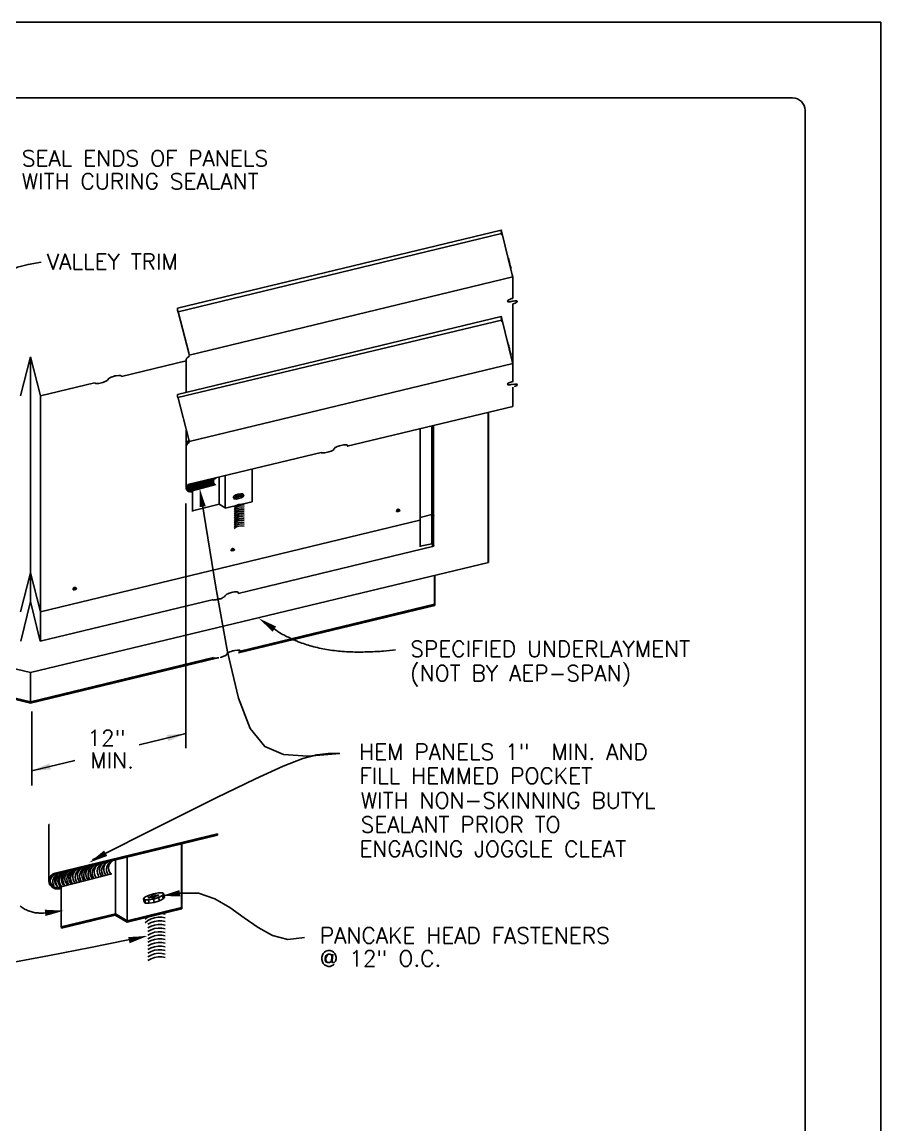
# Model space of a CAD drawing. Extents: x 128.3 to 136.8, y -37.9 to -26.9.
# Drawn here: x 132.55 to 136.8, y -32.31 to -26.85 of the extents above; entities that cross this region are included whole.
import ezdxf
from ezdxf.enums import TextEntityAlignment as Align

# ---------------------------------------------------------------- set-up
doc = ezdxf.new("R2010")
doc.units = 0
doc.header["$LTSCALE"] = 0.5
doc.header["$MEASUREMENT"] = 0
for name, color, linetype in [('BORDER', 9, 'CONTINUOUS'), ('DIM', 4, 'CONTINUOUS'), ('DWG', 2, 'CONTINUOUS')]:
    doc.layers.add(name, color=color, linetype=linetype)
doc.styles.get("Standard").update_dxf_attribs({"font": 'romans.shx'})

msp = doc.modelspace()

# ---------------------------------------------------------------- linework, layer by layer
at = {"layer": 'BORDER'}
for p, q in [((136.8028, -26.8533), (128.3028, -26.8533)), ((136.8028, -26.8533), (136.8028, -37.8533)), ((136.3653, -27.2283), (128.9278, -27.2283)), ((136.4278, -27.2908), (136.4278, -37.4158))]:
    msp.add_line(p, q, dxfattribs=at)
msp.add_arc((136.3653, -27.2908), 0.0625, 0, 90, dxfattribs=at)
at = {"layer": 'DIM', "color": 5}
for p, q in [((133.3647, -29.2352), (133.3647, -30.4457)), ((132.6017, -30.2637), (132.6017, -30.6299)), ((133.1337, -30.4291), (133.3647, -30.3734)), ((132.6017, -30.5576), (132.8153, -30.506))]:
    msp.add_line(p, q, dxfattribs=at)
for points in [[(132.1805, -28.5168), (132.271, -28.3704), (132.3415, -28.2599), (132.3972, -28.1799), (132.4438, -28.1247), (132.4867, -28.0888), (132.5314, -28.0666), (132.5833, -28.0525), (132.6479, -28.041)], [(133.4429, -29.2214), (133.5119, -29.6487), (133.5695, -29.9692), (133.6239, -30.1977), (133.6829, -30.3488), (133.7547, -30.4372), (133.8471, -30.4775), (133.9683, -30.4844), (134.1262, -30.4726)], [(132.903, -30.9982), (133.2509, -30.8234), (133.5145, -30.692), (133.7079, -30.598), (133.8457, -30.5352), (133.9421, -30.4974), (134.0114, -30.4784), (134.068, -30.4722), (134.1262, -30.4726)], [(133.3344, -31.1628), (133.4259, -31.1636), (133.5074, -31.1901), (133.5819, -31.2333), (133.6524, -31.2841), (133.7216, -31.3335), (133.7925, -31.3725), (133.868, -31.392), (133.9509, -31.3829)], [(133.1602, -31.3779), (132.8922, -31.4311), (132.6891, -31.4709), (132.5397, -31.4991), (132.4329, -31.5174), (132.3575, -31.5276), (132.3024, -31.5314), (132.2563, -31.5306), (132.2082, -31.5269)]]:
    msp.add_lwpolyline(points, dxfattribs=at)
for points, format in [([(133.4319, -29.1584, 0, 0.0313, 0), (133.4471, -29.2509, 0.0313, 0.0313, 0)], "xyseb"), ([(133.725, -29.803, 0, 0.0313, 0), (133.802, -29.8565, 0.0313, 0.0313, 0)], "xyseb"), ([(133.802, -29.8565, 0.014574), (133.8379, -29.8798, 0.026536), (133.8586, -29.8909, 0.003004), (133.9098, -29.9146, 0.014617), (133.9205, -29.9191, 0.013063), (133.9544, -29.9312, 0.013586), (133.9876, -29.9411, 0.011804), (134.0244, -29.9501, 0.012379), (134.0599, -29.957, 0.010538), (134.0997, -29.9628, 0.011119), (134.1376, -29.9667, 0.00934), (134.1802, -29.9693, 0.009895), (134.2205, -29.9702, 0.008249), (134.2302, -29.9701, 0.001023), (134.3086, -29.9675, 0.015017), (134.3419, -29.9654, 0.008268), (134.402, -29.9587)], "xyb"), ([(132.8859, -31.0117, 0, 0.0313, 0), (132.9674, -30.9654, 0.0313, 0.0313, 0)], "xyseb"), ([(133.2418, -31.1771, 0, 0.0313, 0), (133.3344, -31.1628, 0.0313, 0.0313, 0)], "xyseb"), ([(132.668, -31.2603, -0.01741), (132.6521, -31.2617, -0.029846), (132.6429, -31.2616, -0.004157), (132.6236, -31.2601, -0.0176), (132.619, -31.2596, -0.019177), (132.6077, -31.2574, -0.018886), (132.5964, -31.2543, -0.0193), (132.5855, -31.2504, -0.019364), (132.575, -31.2456, -0.018512), (132.5646, -31.24, -0.018917), (132.5549, -31.2337, -0.017009), (132.545, -31.2262, -0.017677)], "xyb"), ([(132.7611, -31.2495, 0, 0.0313, 0), (132.668, -31.2603, 0.0313, 0.0313, 0)], "xyseb"), ([(133.1739, -31.3747, 0, 0.0313, 0), (133.0825, -31.3954, 0.0313, 0.0313, 0)], "xyseb")]:
    msp.add_lwpolyline(points, format=format, dxfattribs=at)
for points in [[(133.2699, -30.3802), (133.2772, -30.4106), (133.3647, -30.3734)], [(132.6965, -30.5508), (132.6892, -30.5204), (132.6017, -30.5576)]]:
    msp.add_solid(points, dxfattribs=at)
at = {"layer": 'DWG'}
for p, q in [((133.3235, -28.2689), (134.9233, -27.8827)), ((133.3258, -28.2869), (134.9255, -27.8999)), ((134.9233, -27.8819), (134.924, -27.8827)), ((134.9233, -27.8894), (134.9233, -27.8819)), ((134.9233, -27.8827), (134.924, -27.8827)), ((134.9248, -27.8849), (134.9233, -27.8872)), ((134.9233, -27.8894), (134.9255, -27.8947)), ((134.924, -27.8909), (134.9233, -27.8894)), ((134.924, -27.8827), (134.9248, -27.8924)), ((134.924, -27.8827), (134.924, -27.8909)), ((134.924, -27.8842), (134.924, -27.8849)), ((134.9248, -27.8842), (134.924, -27.8842)), ((134.924, -27.8849), (134.9248, -27.8849)), ((134.9263, -27.8917), (134.924, -27.8917)), ((134.9248, -27.8969), (134.9248, -27.8842)), ((134.9248, -27.8857), (134.9263, -27.9029)), ((134.9248, -27.8864), (134.9248, -27.8857)), ((134.9255, -27.8872), (134.9248, -27.8864)), ((134.9248, -27.8879), (134.9263, -27.8917)), ((134.9255, -27.8879), (134.9248, -27.8879)), ((134.9255, -27.8894), (134.9248, -27.8894)), ((134.9248, -27.8924), (134.9248, -27.8939)), ((134.9255, -27.8999), (134.9255, -27.8872)), ((134.9788, -28.1039), (134.9255, -27.8879)), ((134.9255, -27.8947), (134.927, -27.8939)), ((134.9263, -27.9029), (134.9263, -27.9037)), ((134.9263, -27.9037), (134.927, -27.9052)), ((134.9585, -28.0237), (134.9623, -28.0289)), ((134.9593, -28.0259), (134.9585, -28.0237)), ((134.9608, -28.0252), (134.9593, -28.0259)), ((134.9608, -28.0222), (134.9608, -28.0229)), ((134.9615, -28.0274), (134.9608, -28.0222)), ((134.9608, -28.0229), (134.9608, -28.0252)), ((134.9615, -28.0282), (134.9615, -28.0244)), ((134.9623, -28.0289), (134.9615, -28.0274)), ((134.9623, -28.0289), (134.9623, -28.0297)), ((134.9638, -28.0387), (134.9623, -28.0289)), ((134.9623, -28.0297), (134.9623, -28.0304)), ((134.9623, -28.0304), (134.9623, -28.0312)), ((134.9623, -28.0312), (134.9645, -28.0409)), ((134.9623, -28.0387), (134.9638, -28.0387)), ((134.963, -28.0409), (134.9623, -28.0387)), ((134.9645, -28.0424), (134.963, -28.0409)), ((134.9638, -28.0402), (134.9638, -28.0387)), ((134.966, -28.0499), (134.9638, -28.0402)), ((134.9645, -28.0409), (134.9645, -28.0447)), ((134.9645, -28.0477), (134.9645, -28.0424)), ((134.9645, -28.0447), (134.9653, -28.0462)), ((134.9653, -28.0477), (134.9645, -28.0477)), ((134.9653, -28.0462), (134.9668, -28.0514)), ((134.9653, -28.0499), (134.9653, -28.0477)), ((134.966, -28.0499), (134.9653, -28.0499)), ((134.966, -28.0499), (134.966, -28.0477)), ((134.966, -28.0522), (134.966, -28.0499)), ((134.9728, -28.0717), (134.966, -28.0499)), ((134.9668, -28.0514), (134.966, -28.0522)), ((134.9713, -28.0724), (134.9728, -28.0717)), ((134.972, -28.0702), (134.9728, -28.0717)), ((134.9728, -28.0717), (134.972, -28.0702)), ((134.981, -28.1144), (133.3805, -28.5014)), ((134.9788, -28.1032), (134.9788, -28.1069)), ((134.981, -28.1152), (134.9788, -28.1032)), ((134.9788, -28.1069), (134.9795, -28.1062)), ((134.9795, -28.1062), (134.9803, -28.1092)), ((134.9795, -28.1062), (134.9795, -28.1062)), ((134.9795, -28.1099), (134.9818, -28.1174)), ((134.9803, -28.1092), (134.9803, -28.1122)), ((134.981, -28.1167), (134.981, -28.1144)), ((134.9818, -28.1174), (134.981, -28.1152)), ((134.9825, -28.1212), (134.981, -28.1167)), ((134.9818, -28.2211), (134.9818, -28.1174)), ((134.9818, -28.1197), (134.9825, -28.1212)), ((134.9825, -28.1212), (134.9825, -28.2208)), ((134.9548, -28.2329), (134.954, -28.2344)), ((134.954, -28.2344), (134.9548, -28.2359)), ((134.9585, -28.2292), (134.9548, -28.2329)), ((134.957, -28.2367), (134.9548, -28.2359)), ((134.969, -28.2367), (134.957, -28.2367)), ((134.9623, -28.2269), (134.9585, -28.2292)), ((134.9668, -28.2254), (134.9623, -28.2269)), ((134.972, -28.2232), (134.9668, -28.2254)), ((134.9735, -28.2359), (134.969, -28.2367)), ((134.9773, -28.2217), (134.972, -28.2232)), ((134.9795, -28.2344), (134.9735, -28.2359)), ((134.9825, -28.2209), (134.9773, -28.2217)), ((134.9848, -28.2337), (134.9795, -28.2344)), ((134.9818, -28.6324), (134.9818, -28.2475)), ((134.9825, -28.2472), (134.9885, -28.2457)), ((134.9825, -28.2473), (134.9825, -28.5397)), ((134.9908, -28.2329), (134.9848, -28.2337)), ((134.9908, -28.2329), (134.9848, -28.2337)), ((134.9885, -28.2457), (134.9938, -28.2434)), ((134.9953, -28.2322), (134.9908, -28.2329)), ((134.9938, -28.2434), (134.9975, -28.2412)), ((134.9953, -28.2322), (134.999, -28.2329)), ((135.002, -28.2329), (134.9953, -28.2322)), ((134.9975, -28.2412), (135.0013, -28.2397)), ((134.999, -28.2329), (135.002, -28.2329)), ((135.0013, -28.2397), (135.0035, -28.2374)), ((135.0035, -28.2344), (135.002, -28.2329)), ((135.0043, -28.2359), (135.0035, -28.2344)), ((135.0035, -28.2374), (135.0043, -28.2359)), ((133.3235, -28.2682), (133.3235, -28.2689)), ((133.3235, -28.2779), (133.3235, -28.2682)), ((133.3235, -28.2734), (133.3235, -28.2764)), ((133.3235, -28.2779), (133.3273, -28.2929)), ((133.3243, -28.2809), (133.3235, -28.2779)), ((134.9233, -28.3094), (133.3235, -28.6957)), ((133.3243, -28.2809), (133.3243, -28.2809)), ((133.3265, -28.2899), (133.3258, -28.2869)), ((133.3273, -28.2929), (133.3783, -28.4902)), ((134.9233, -28.3087), (134.924, -28.3094)), ((134.9233, -28.3169), (134.9233, -28.3087)), ((134.9248, -28.3109), (134.9233, -28.3094)), ((134.9233, -28.3147), (134.9233, -28.3169)), ((134.924, -28.3184), (134.924, -28.3094)), ((134.924, -28.3094), (134.924, -28.3177)), ((134.9248, -28.3109), (134.924, -28.3109)), ((134.924, -28.3124), (134.9248, -28.3147)), ((134.9248, -28.3124), (134.924, -28.3124)), ((134.924, -28.3177), (134.9255, -28.3147)), ((134.9255, -28.3162), (134.924, -28.3184)), ((134.9248, -28.3244), (134.9248, -28.3109)), ((134.9248, -28.3199), (134.9248, -28.3124)), ((134.9248, -28.3147), (134.9255, -28.3147)), ((134.9263, -28.3184), (134.9248, -28.3169)), ((134.9255, -28.3147), (134.9255, -28.3162)), ((134.9255, -28.3147), (134.9818, -28.5449)), ((133.325, -28.7107), (134.9255, -28.3274)), ((134.9255, -28.3244), (134.9248, -28.3199)), ((134.9248, -28.3214), (134.9248, -28.3244)), ((134.9255, -28.3222), (134.927, -28.3214)), ((134.9255, -28.3267), (134.9255, -28.3244)), ((134.9255, -28.3274), (134.9278, -28.3304)), ((134.927, -28.3304), (134.9278, -28.3304)), ((134.9278, -28.3304), (134.927, -28.3304)), ((134.9293, -28.3364), (134.927, -28.3334)), ((134.9278, -28.3304), (134.9278, -28.3364)), ((134.9285, -28.3319), (134.9278, -28.3304)), ((134.9278, -28.3304), (134.9293, -28.3364)), ((134.9285, -28.3364), (134.9285, -28.3319)), ((134.9293, -28.3342), (134.9285, -28.3364)), ((134.9285, -28.3364), (134.9293, -28.3387)), ((134.9293, -28.3387), (134.9293, -28.3342)), ((134.9518, -28.4212), (134.9518, -28.4227)), ((134.9608, -28.4534), (134.9518, -28.4212)), ((134.96, -28.4497), (134.9608, -28.4497)), ((134.9608, -28.4534), (134.96, -28.4534)), ((134.96, -28.4549), (134.9615, -28.4542)), ((134.9608, -28.4564), (134.96, -28.4549)), ((134.9608, -28.4489), (134.9608, -28.4534)), ((134.9608, -28.4497), (134.9608, -28.4489)), ((134.9608, -28.4519), (134.9623, -28.4564)), ((134.9615, -28.4519), (134.9608, -28.4519)), ((134.9615, -28.4542), (134.9608, -28.4534)), ((134.9608, -28.4534), (134.9615, -28.4542)), ((134.9623, -28.4564), (134.9608, -28.4564)), ((134.9615, -28.4542), (134.9615, -28.4519)), ((134.9623, -28.4587), (134.9623, -28.4557)), ((134.9623, -28.4564), (134.9638, -28.4654)), ((134.9623, -28.4594), (134.9623, -28.4587)), ((134.9645, -28.4677), (134.9623, -28.4594)), ((134.9623, -28.4654), (134.9638, -28.4654)), ((134.9638, -28.4654), (134.963, -28.4662)), ((134.963, -28.4662), (134.9638, -28.4699)), ((134.9638, -28.4654), (134.9638, -28.4677)), ((134.9638, -28.4677), (134.9668, -28.4789)), ((134.9638, -28.4699), (134.9645, -28.4699)), ((134.9645, -28.4722), (134.9645, -28.4677)), ((134.9645, -28.4714), (134.9653, -28.4729)), ((134.9653, -28.4744), (134.9645, -28.4722)), ((134.9653, -28.4744), (134.9653, -28.4744)), ((134.966, -28.4752), (134.9653, -28.4744)), ((134.966, -28.4767), (134.966, -28.4752)), ((134.966, -28.4767), (134.9728, -28.4992)), ((134.9668, -28.4789), (134.966, -28.4767)), ((134.9668, -28.4789), (134.9668, -28.4789)), ((132.5458, -28.7032), (132.5953, -28.5097)), ((132.5953, -28.5097), (132.6455, -28.7032)), ((132.5953, -29.7329), (132.5953, -28.5097)), ((133.0463, -28.6063), (133.3655, -28.5292)), ((133.3663, -28.5232), (133.3685, -28.5164)), ((133.3663, -28.6844), (133.3663, -28.5232)), ((133.3685, -28.5164), (133.3745, -28.5104)), ((133.3745, -28.5104), (133.3813, -28.5074)), ((133.3783, -28.4902), (133.379, -28.4932)), ((133.3805, -28.4992), (133.3783, -28.4902)), ((133.3805, -28.5014), (133.3805, -28.4992)), ((133.3813, -28.5037), (133.3805, -28.5014)), ((133.3813, -28.5074), (133.3813, -28.5059)), ((134.9728, -28.4992), (134.972, -28.4969)), ((134.9728, -28.4992), (134.972, -28.4992)), ((134.9788, -28.5277), (134.9788, -28.5307)), ((134.9788, -28.5337), (134.9788, -28.5277)), ((134.9795, -28.5329), (134.9788, -28.5337)), ((134.9795, -28.5314), (134.9803, -28.5337)), ((134.981, -28.5419), (134.9795, -28.5314)), ((134.9795, -28.5314), (134.9795, -28.5329)), ((134.9795, -28.5329), (134.9803, -28.5367)), ((134.981, -28.5359), (134.9795, -28.5329)), ((134.9803, -28.5337), (134.9803, -28.5397)), ((134.981, -28.5419), (133.3805, -28.9282)), ((134.9803, -28.5367), (134.9795, -28.5367)), ((134.9803, -28.5397), (134.981, -28.5419)), ((134.981, -28.5442), (134.981, -28.5359)), ((134.981, -28.5367), (134.9818, -28.5367)), ((134.9818, -28.5389), (134.981, -28.5382)), ((134.981, -28.5397), (134.9818, -28.5389)), ((134.9825, -28.5397), (134.981, -28.5397)), ((134.981, -28.5404), (134.9825, -28.5397)), ((134.981, -28.5442), (134.981, -28.5419)), ((134.9825, -28.5487), (134.981, -28.5442)), ((134.9818, -28.5449), (134.981, -28.5442)), ((134.9818, -28.5397), (134.9818, -28.5389)), ((134.9825, -28.5397), (134.9818, -28.5397)), ((134.9818, -28.5464), (134.9825, -28.5487)), ((134.9825, -28.5487), (134.9825, -28.6322)), ((132.6455, -28.7032), (132.9127, -28.6386)), ((132.9133, -28.6387), (132.9155, -28.6402)), ((132.9155, -28.6402), (132.9185, -28.6409)), ((132.9185, -28.6409), (132.923, -28.6417)), ((132.923, -28.6417), (132.9275, -28.6409)), ((132.923, -28.6417), (132.9275, -28.6409)), ((132.9275, -28.6409), (132.9335, -28.6409)), ((132.9395, -28.6394), (132.9335, -28.6409)), ((132.953, -28.6364), (132.9395, -28.6394)), ((132.965, -28.6319), (132.953, -28.6364)), ((132.974, -28.6274), (132.965, -28.6319)), ((132.977, -28.6252), (132.974, -28.6274)), ((132.9823, -28.6169), (132.977, -28.6252)), ((132.9793, -28.6214), (132.98, -28.6192)), ((132.9793, -28.6222), (132.9793, -28.6214)), ((132.9853, -28.6147), (132.9823, -28.6169)), ((132.9943, -28.6102), (132.9853, -28.6147)), ((133.0003, -28.6079), (132.9943, -28.6102)), ((133.0003, -28.6079), (133.0063, -28.6064)), ((133.0063, -28.6064), (133.013, -28.6042)), ((133.0198, -28.6027), (133.013, -28.6042)), ((133.0198, -28.6027), (133.0318, -28.6012)), ((133.0318, -28.6012), (133.0363, -28.6012)), ((133.0408, -28.6019), (133.0363, -28.6012)), ((133.0438, -28.6027), (133.0408, -28.6019)), ((133.046, -28.6034), (133.0438, -28.6027)), ((133.046, -28.6072), (133.046, -28.6034)), ((134.954, -28.6454), (134.9548, -28.6439)), ((134.9548, -28.6439), (134.9585, -28.6402)), ((134.9585, -28.6402), (134.9623, -28.6387)), ((134.9623, -28.6387), (134.9668, -28.6364)), ((134.9668, -28.6364), (134.9825, -28.6319)), ((134.9908, -28.6439), (134.9735, -28.6469)), ((134.9848, -28.6447), (134.9795, -28.6462)), ((134.9908, -28.6439), (134.999, -28.6439)), ((135.002, -28.6447), (134.999, -28.6439)), ((135.0035, -28.6454), (135.002, -28.6447)), ((133.3235, -28.6957), (133.3235, -28.7017)), ((133.3235, -28.6957), (133.3235, -28.7054)), ((134.9548, -28.6469), (134.954, -28.6454)), ((134.957, -28.6477), (134.9548, -28.6469)), ((134.96, -28.6484), (134.957, -28.6477)), ((134.9638, -28.6484), (134.96, -28.6484)), ((134.9638, -28.6484), (134.96, -28.6484)), ((134.969, -28.6477), (134.9638, -28.6484)), ((134.9735, -28.6469), (134.969, -28.6477)), ((134.9818, -28.7527), (134.9818, -28.6589)), ((134.9825, -28.6589), (134.9825, -28.7557)), ((134.9885, -28.6567), (134.9938, -28.6544)), ((134.9938, -28.6544), (134.9975, -28.6529)), ((134.9938, -28.6544), (134.9975, -28.6529)), ((134.9975, -28.6529), (135.0013, -28.6507)), ((135.0013, -28.6507), (135.0035, -28.6484)), ((135.0043, -28.6469), (135.0035, -28.6454)), ((135.0035, -28.6484), (135.0043, -28.6469)), ((132.6455, -29.9129), (132.6455, -28.7032)), ((133.3235, -28.7054), (133.325, -28.7107)), ((133.3243, -28.7077), (133.3235, -28.7054)), ((133.3783, -28.9177), (133.3243, -28.7077)), ((133.3243, -28.7084), (133.3243, -28.7084)), ((134.9825, -28.7557), (134.9818, -28.7527)), ((134.9825, -28.7557), (134.9818, -28.7527)), ((134.1627, -28.9519), (134.9825, -28.7557)), ((134.5805, -29.4322), (134.5805, -28.8519)), ((134.585, -28.8508), (134.585, -29.4322)), ((134.5888, -29.4457), (134.5888, -28.8499)), ((133.3663, -28.8719), (133.3663, -29.1629)), ((133.3783, -28.9177), (133.379, -28.9237)), ((133.3805, -28.9259), (133.3783, -28.9177)), ((134.5228, -28.8657), (134.5228, -29.4457)), ((133.3685, -28.9319), (133.3663, -28.9387)), ((133.3663, -28.9387), (133.37, -28.9394)), ((133.3663, -28.9507), (133.3685, -28.9432)), ((133.3745, -28.9259), (133.3685, -28.9319)), ((133.3745, -28.9372), (133.3685, -28.9432)), ((133.3693, -28.9319), (133.3715, -28.9334)), ((133.3693, -28.9417), (133.3693, -28.9319)), ((133.3715, -28.9334), (133.3693, -28.9394)), ((133.37, -28.9409), (133.3693, -28.9417)), ((133.37, -28.9394), (133.37, -28.9409)), ((133.3715, -28.9334), (133.376, -28.9282)), ((133.3715, -28.9297), (133.3715, -28.9334)), ((133.3715, -28.9334), (133.3715, -28.9297)), ((133.379, -28.9237), (133.3745, -28.9259)), ((133.3745, -28.9372), (133.3813, -28.9342)), ((133.3775, -28.9349), (133.3745, -28.9372)), ((133.376, -28.9282), (133.376, -28.9259)), ((133.376, -28.9282), (133.3798, -28.9267)), ((133.3798, -28.9267), (133.3775, -28.9289)), ((133.379, -28.9207), (133.3813, -28.9304)), ((133.3805, -28.9282), (133.3805, -28.9259)), ((133.3813, -28.9342), (133.3813, -28.9327)), ((134.0923, -28.9709), (134.0833, -28.9754)), ((134.0923, -28.9709), (134.1035, -28.9582)), ((134.0947, -28.9681), (134.0958, -28.9679)), ((134.0968, -28.9664), (134.0953, -28.9687)), ((134.0975, -28.9649), (134.0968, -28.9664)), ((134.0983, -28.9627), (134.0975, -28.9649)), ((134.0983, -28.9627), (134.1005, -28.9604)), ((134.1035, -28.9582), (134.1073, -28.9559)), ((134.1073, -28.9559), (134.1125, -28.9537)), ((134.1125, -28.9537), (134.1245, -28.9492)), ((134.1245, -28.9492), (134.1313, -28.9477)), ((134.1313, -28.9477), (134.1373, -28.9462)), ((134.1373, -28.9462), (134.144, -28.9454)), ((134.144, -28.9454), (134.1493, -28.9447)), ((134.1493, -28.9447), (134.159, -28.9447)), ((134.159, -28.9447), (134.1635, -28.9469)), ((134.1635, -28.9507), (134.162, -28.9529)), ((134.1635, -28.9469), (134.1643, -28.9484)), ((134.1643, -28.9484), (134.1635, -28.9507)), ((133.3813, -29.1389), (134.0328, -28.983)), ((134.0315, -28.9822), (134.0338, -28.9837)), ((134.0338, -28.9837), (134.0368, -28.9844)), ((134.0368, -28.9844), (134.0518, -28.9844)), ((134.0518, -28.9844), (134.0578, -28.9829)), ((134.0578, -28.9829), (134.0713, -28.9799)), ((134.0713, -28.9799), (134.0833, -28.9754)), ((133.6918, -29.0677), (133.6925, -29.0677)), ((133.6918, -29.2237), (133.6918, -29.0677)), ((133.6925, -29.0677), (133.6925, -29.2267)), ((133.529, -29.1074), (133.529, -29.2417)), ((133.559, -29.2559), (133.559, -29.0999)), ((133.3685, -29.1479), (133.3663, -29.1554)), ((133.3663, -29.1554), (133.3693, -29.1554)), ((133.3663, -29.1629), (133.37, -29.1697)), ((133.3685, -29.1479), (133.376, -29.1449)), ((133.3693, -29.1479), (133.3685, -29.1479)), ((133.3693, -29.1554), (133.3693, -29.1479)), ((133.3693, -29.1554), (133.3715, -29.1494)), ((133.37, -29.1622), (133.3693, -29.1554)), ((133.37, -29.1554), (133.3693, -29.1554)), ((133.37, -29.1697), (133.37, -29.1554)), ((133.3723, -29.1682), (133.37, -29.1622)), ((133.376, -29.1749), (133.37, -29.1697)), ((133.3715, -29.1457), (133.3723, -29.1494)), ((133.3715, -29.1494), (133.3715, -29.1457)), ((133.3723, -29.1682), (133.3775, -29.1727)), ((133.3813, -29.1389), (133.3745, -29.1419)), ((133.376, -29.1419), (133.3775, -29.1449)), ((133.376, -29.1449), (133.376, -29.1419)), ((133.376, -29.1449), (133.382, -29.1419)), ((133.376, -29.1719), (133.376, -29.1749)), ((133.3775, -29.1727), (133.376, -29.1719)), ((133.3835, -29.1779), (133.376, -29.1749)), ((133.3835, -29.1742), (133.3775, -29.1727)), ((133.382, -29.1419), (133.3813, -29.1389)), ((133.3835, -29.1742), (133.3903, -29.1742)), ((133.3835, -29.1779), (133.391, -29.1772)), ((133.3903, -29.1404), (133.3963, -29.1397)), ((133.3955, -29.1727), (133.3903, -29.1742)), ((133.3903, -29.1742), (133.3955, -29.1727)), ((133.3903, -29.1742), (133.391, -29.1772)), ((133.391, -29.1749), (133.3903, -29.1742)), ((133.391, -29.1772), (133.391, -29.1749)), ((133.391, -29.1772), (133.3955, -29.1764)), ((133.397, -29.2717), (133.397, -29.1368)), ((133.529, -29.2387), (133.3963, -29.2709)), ((133.529, -29.2387), (133.559, -29.2559)), ((133.529, -29.2417), (133.529, -29.2387)), ((133.5583, -29.2589), (133.6925, -29.2267)), ((133.6925, -29.2267), (133.6918, -29.2237)), ((133.3963, -29.2709), (133.397, -29.2739)), ((133.397, -29.2739), (133.397, -29.2717)), ((133.5583, -29.2559), (133.5583, -29.2589)), ((134.5228, -29.3039), (134.5805, -29.2897)), ((134.5805, -29.2897), (134.585, -29.2897)), ((134.5805, -29.2897), (134.585, -29.2897)), ((134.585, -29.2897), (134.5888, -29.2919)), ((134.5888, -29.2919), (134.591, -29.2957)), ((132.6455, -29.7712), (134.522, -29.3174)), ((134.585, -29.4479), (133.6221, -29.6804)), ((134.5813, -29.4352), (134.5228, -29.4457)), ((134.5228, -29.4457), (134.5235, -29.4487)), ((134.5235, -29.4487), (134.5235, -29.4464)), ((134.5805, -29.4322), (134.585, -29.4322)), ((134.5813, -29.4352), (134.5805, -29.4322)), ((134.5813, -29.4352), (134.5813, -29.4329)), ((134.5858, -29.4352), (134.5813, -29.4352)), ((134.5858, -29.4352), (134.5843, -29.4359)), ((134.5843, -29.4359), (134.5843, -29.4449)), ((134.5843, -29.4449), (134.5873, -29.4427)), ((134.585, -29.4322), (134.5888, -29.4344)), ((134.585, -29.4322), (134.5858, -29.4329)), ((134.5873, -29.4427), (134.585, -29.4449)), ((134.585, -29.4449), (134.585, -29.4479)), ((134.5888, -29.4457), (134.585, -29.4479)), ((134.585, -29.4479), (134.5888, -29.4457)), ((134.5858, -29.4329), (134.5858, -29.4352)), ((134.5888, -29.4344), (134.5858, -29.4352)), ((134.588, -29.4389), (134.5873, -29.4427)), ((134.5873, -29.4389), (134.588, -29.4389)), ((134.5873, -29.4427), (134.5873, -29.4389)), ((134.5888, -29.4344), (134.588, -29.4389)), ((134.588, -29.4344), (134.5888, -29.4344)), ((134.588, -29.4389), (134.588, -29.4344)), ((134.591, -29.4419), (134.5888, -29.4457)), ((132.5458, -29.7712), (132.5953, -29.5777)), ((132.6455, -29.7712), (132.5953, -29.5777)), ((134.594, -29.5889), (134.5955, -29.5919)), ((134.594, -29.7337), (134.594, -29.5889)), ((134.5955, -29.5919), (134.5955, -29.7397)), ((133.5673, -29.6834), (133.5725, -29.6812)), ((133.5725, -29.6812), (133.5785, -29.6789)), ((133.5785, -29.6789), (133.5973, -29.6737)), ((133.5845, -29.6774), (133.5913, -29.6752)), ((133.5973, -29.6737), (133.604, -29.6729)), ((133.6093, -29.6722), (133.604, -29.6729)), ((133.6145, -29.6722), (133.6093, -29.6722)), ((133.619, -29.6729), (133.6145, -29.6722)), ((133.619, -29.6729), (133.622, -29.6737)), ((133.622, -29.6737), (133.6235, -29.6744)), ((133.6235, -29.6782), (133.622, -29.6804)), ((133.6235, -29.6782), (133.622, -29.6804)), ((133.6235, -29.6744), (133.6243, -29.6759)), ((133.6243, -29.6759), (133.6235, -29.6782)), ((132.548, -29.9167), (132.5953, -29.7202)), ((132.6433, -29.9167), (132.5953, -29.7202)), ((133.4942, -29.7112), (132.6433, -29.9167)), ((133.4968, -29.7119), (133.4938, -29.7112)), ((133.5005, -29.7127), (133.4968, -29.7119)), ((133.5058, -29.7119), (133.5005, -29.7127)), ((133.5118, -29.7119), (133.5058, -29.7119)), ((133.5118, -29.7119), (133.5058, -29.7119)), ((133.5178, -29.7104), (133.5118, -29.7119)), ((133.5245, -29.7097), (133.5178, -29.7104)), ((133.5313, -29.7074), (133.5245, -29.7097)), ((133.5373, -29.7059), (133.5313, -29.7074)), ((133.5373, -29.7059), (133.5433, -29.7037)), ((133.5433, -29.7037), (133.5478, -29.7007)), ((133.5523, -29.6984), (133.5478, -29.7007)), ((133.5635, -29.6864), (133.5523, -29.6984)), ((133.5553, -29.6962), (133.5575, -29.6939)), ((133.5575, -29.6924), (133.5583, -29.6902)), ((133.5575, -29.6939), (133.5575, -29.6924)), ((133.5583, -29.6902), (133.5605, -29.6887)), ((133.5635, -29.6864), (133.5673, -29.6834)), ((133.6333, -29.9658), (134.594, -29.7337)), ((134.594, -29.7337), (134.5955, -29.7397)), ((134.5955, -29.7397), (134.594, -29.7337)), ((134.5955, -29.7397), (133.625, -29.974)), ((132.6433, -29.9167), (132.6433, -29.9054)), ((131.6746, -30.0003), (132.5953, -30.2227)), ((132.5953, -30.2167), (131.691, -29.9981)), ((132.5953, -30.2167), (133.5014, -29.9977)), ((133.5156, -30.0004), (132.5953, -30.2227)), ((133.5058, -29.9999), (133.5028, -29.9992)), ((133.5058, -29.9999), (133.5155, -29.9999)), ((133.5155, -29.9999), (133.5208, -29.9992)), ((133.5208, -29.9992), (133.5155, -29.9999)), ((133.5208, -29.9992), (133.5275, -29.9984)), ((133.5403, -29.9954), (133.5335, -29.9969)), ((133.5523, -29.9909), (133.5403, -29.9954)), ((133.5575, -29.9887), (133.5523, -29.9909)), ((133.5613, -29.9864), (133.5575, -29.9887)), ((133.5725, -29.9737), (133.5613, -29.9864)), ((133.5815, -29.9692), (133.5725, -29.9737)), ((133.5875, -29.9669), (133.5815, -29.9692)), ((133.5943, -29.9647), (133.5875, -29.9669)), ((133.6003, -29.9632), (133.5943, -29.9647)), ((133.607, -29.9617), (133.6003, -29.9632)), ((133.607, -29.9617), (133.619, -29.9602)), ((133.619, -29.9602), (133.628, -29.9602)), ((133.628, -29.9707), (133.6243, -29.9729)), ((133.628, -29.9602), (133.631, -29.9609)), ((133.631, -29.9684), (133.628, -29.9707)), ((133.631, -29.9609), (133.6333, -29.9624)), ((133.6333, -29.9662), (133.631, -29.9684)), ((133.6333, -29.9624), (133.634, -29.9639)), ((133.634, -29.9639), (133.6333, -29.9662)), ((132.5953, -30.2227), (132.5953, -30.0719)), ((132.6868, -30.8227), (132.6868, -31.1024)), ((132.689, -30.8227), (132.6868, -30.8227)), ((132.7183, -31.0642), (133.5208, -30.8699)), ((133.5208, -30.8767), (132.7198, -31.0702)), ((133.5208, -30.8699), (133.5208, -30.8767)), ((133.3423, -30.9209), (133.3438, -30.9202)), ((133.3423, -31.2344), (133.3423, -30.9209)), ((133.3438, -30.9202), (133.3438, -31.2404)), ((133.0745, -31.2989), (133.0745, -30.9854)), ((133.0153, -30.9997), (133.0153, -31.2644)), ((132.6868, -31.1024), (132.689, -31.0919)), ((132.689, -31.0919), (132.6883, -31.0949)), ((132.6928, -31.0822), (132.689, -31.0919)), ((132.695, -31.0807), (132.692, -31.0844)), ((132.6928, -31.0822), (132.6995, -31.0739)), ((132.6935, -31.0822), (132.6928, -31.0822)), ((132.695, -31.0934), (132.6935, -31.1024)), ((132.6988, -31.0859), (132.695, -31.0934)), ((132.698, -31.0874), (132.6988, -31.0859)), ((132.6995, -31.0739), (132.6988, -31.0762)), ((132.6988, -31.0859), (132.704, -31.0784)), ((132.6995, -31.0739), (132.7085, -31.0679)), ((132.704, -31.0784), (132.7115, -31.0739)), ((132.7085, -31.0679), (132.7183, -31.0642)), ((132.7115, -31.0672), (132.7085, -31.0679)), ((132.7115, -31.0739), (132.7108, -31.0754)), ((132.7198, -31.0702), (132.7115, -31.0739)), ((132.719, -31.0717), (132.7198, -31.0702)), ((132.6883, -31.1122), (132.6868, -31.1024)), ((132.6883, -31.1122), (132.692, -31.1219)), ((132.692, -31.1219), (132.6988, -31.1302)), ((132.6935, -31.1024), (132.695, -31.1107)), ((132.698, -31.1189), (132.695, -31.1107)), ((132.7033, -31.1257), (132.698, -31.1189)), ((132.6988, -31.1204), (132.698, -31.1189)), ((132.707, -31.1369), (132.6988, -31.1302)), ((132.7033, -31.1257), (132.7108, -31.1317)), ((132.7108, -31.1317), (132.707, -31.1294)), ((132.707, -31.1369), (132.7168, -31.1407)), ((132.7108, -31.1317), (132.719, -31.1347)), ((132.719, -31.1347), (132.7168, -31.1347)), ((132.7168, -31.1407), (132.7273, -31.1422)), ((132.7273, -31.1362), (132.719, -31.1347)), ((132.7363, -31.1354), (132.7273, -31.1362)), ((132.7273, -31.1422), (132.7385, -31.1414)), ((132.7363, -31.1354), (132.7475, -31.1321)), ((132.7385, -31.1354), (132.7363, -31.1354)), ((132.7475, -31.1388), (132.7385, -31.1414)), ((132.7475, -31.3289), (132.7475, -31.1321)), ((133.3438, -31.2404), (133.073, -31.3057)), ((133.0745, -31.2989), (133.3423, -31.2344)), ((133.3423, -31.2344), (133.3438, -31.2404)), ((133.3438, -31.2404), (133.3423, -31.2344)), ((133.0153, -31.2644), (132.7475, -31.3289)), ((132.749, -31.3357), (133.0138, -31.2712)), ((133.0138, -31.2659), (133.0153, -31.2644)), ((133.0138, -31.2712), (133.0138, -31.2659)), ((133.073, -31.3057), (133.0138, -31.2712)), ((133.0153, -31.2644), (133.0745, -31.2989)), ((133.073, -31.2989), (133.0745, -31.2989)), ((133.073, -31.3057), (133.073, -31.2989)), ((132.7475, -31.3289), (132.749, -31.3357)), ((132.749, -31.3297), (132.749, -31.3357))]:
    msp.add_line(p, q, dxfattribs=at)
at = {"layer": 'DWG', "color": 46}
for p, q in [((134.8603, -28.7849), (134.8603, -29.5237)), ((134.861, -29.5267), (134.861, -28.7857)), ((133.3955, -29.1727), (133.5123, -29.1417)), ((133.6108, -29.1929), (133.6235, -29.1892)), ((133.6235, -29.1892), (133.6355, -29.1869)), ((133.6453, -29.1877), (133.6355, -29.1869)), ((133.6355, -29.1869), (133.6355, -29.1922)), ((133.6483, -29.1899), (133.6453, -29.1877)), ((133.6453, -29.1944), (133.6483, -29.1899)), ((133.6483, -29.1899), (133.6505, -29.1982)), ((133.598, -29.2019), (133.6018, -29.1982)), ((133.6018, -29.2042), (133.598, -29.2019)), ((133.598, -29.2019), (133.6018, -29.2042)), ((133.604, -29.2124), (133.598, -29.2019)), ((133.6003, -29.2102), (133.604, -29.2124)), ((133.6018, -29.1982), (133.6108, -29.1929)), ((133.6018, -29.2042), (133.6018, -29.1982)), ((133.6108, -29.2049), (133.6018, -29.2042)), ((133.6025, -29.2522), (133.613, -29.2447)), ((133.613, -29.2132), (133.604, -29.2124)), ((133.6108, -29.1982), (133.6108, -29.1929)), ((133.6265, -29.1974), (133.6108, -29.2004)), ((133.6108, -29.2004), (133.6108, -29.1982)), ((133.6108, -29.1982), (133.6115, -29.1997)), ((133.6115, -29.1997), (133.6108, -29.2004)), ((133.6108, -29.2049), (133.6235, -29.2027)), ((133.613, -29.2132), (133.6108, -29.2049)), ((133.625, -29.2109), (133.613, -29.2132)), ((133.613, -29.2447), (133.6258, -29.2394)), ((133.6273, -29.1914), (133.619, -29.1937)), ((133.619, -29.1937), (133.619, -29.2004)), ((133.6205, -29.1989), (133.619, -29.1937)), ((133.6198, -29.1997), (133.619, -29.1959)), ((133.6273, -29.1982), (133.619, -29.2004)), ((133.619, -29.2004), (133.6205, -29.1989)), ((133.6273, -29.1937), (133.6198, -29.1997)), ((133.6198, -29.1997), (133.6205, -29.1989)), ((133.6205, -29.1989), (133.6235, -29.2027)), ((133.6205, -29.1989), (133.6205, -29.1989)), ((133.6235, -29.2027), (133.6355, -29.1989)), ((133.6235, -29.2027), (133.625, -29.2109)), ((133.6378, -29.2064), (133.625, -29.2109)), ((133.6258, -29.2394), (133.6393, -29.2379)), ((133.6273, -29.1914), (133.6273, -29.1982)), ((133.6273, -29.1959), (133.6273, -29.1937)), ((133.6273, -29.1959), (133.6355, -29.1944)), ((133.628, -29.1974), (133.6273, -29.1959)), ((133.6273, -29.1982), (133.628, -29.1989)), ((133.628, -29.1989), (133.628, -29.1974)), ((133.6355, -29.1922), (133.6355, -29.1944)), ((133.6453, -29.1944), (133.6355, -29.1989)), ((133.6355, -29.1944), (133.6355, -29.1989)), ((133.6355, -29.1989), (133.6378, -29.2064)), ((133.6378, -29.2064), (133.6468, -29.2019)), ((133.6393, -29.2379), (133.652, -29.2402)), ((133.6453, -29.1944), (133.6468, -29.2019)), ((133.6468, -29.2019), (133.6505, -29.1982)), ((133.613, -29.2529), (133.6025, -29.2604)), ((133.6025, -29.2694), (133.613, -29.2619)), ((133.613, -29.2709), (133.6025, -29.2784)), ((133.613, -29.2799), (133.6025, -29.2874)), ((133.6025, -29.2964), (133.613, -29.2889)), ((133.613, -29.2979), (133.6025, -29.3054)), ((133.6258, -29.2484), (133.613, -29.2529)), ((133.613, -29.2619), (133.6258, -29.2574)), ((133.6258, -29.2664), (133.613, -29.2709)), ((133.6258, -29.2754), (133.613, -29.2799)), ((133.613, -29.2889), (133.6258, -29.2844)), ((133.6258, -29.2934), (133.613, -29.2979)), ((133.6393, -29.2469), (133.6258, -29.2484)), ((133.6258, -29.2574), (133.6393, -29.2559)), ((133.6393, -29.2649), (133.6258, -29.2664)), ((133.6258, -29.2754), (133.6393, -29.2739)), ((133.6393, -29.2829), (133.6258, -29.2844)), ((133.6393, -29.2912), (133.6258, -29.2934)), ((133.652, -29.2484), (133.6393, -29.2469)), ((133.652, -29.2574), (133.6393, -29.2559)), ((133.6393, -29.2649), (133.652, -29.2664)), ((133.6393, -29.2739), (133.652, -29.2754)), ((133.652, -29.2844), (133.6393, -29.2829)), ((133.652, -29.2934), (133.6393, -29.2912)), ((134.414, -29.2649), (134.4065, -29.2709)), ((134.4065, -29.2709), (134.4065, -29.2739)), ((134.4065, -29.2739), (134.4073, -29.2747)), ((134.4073, -29.2717), (134.408, -29.2687)), ((134.411, -29.2717), (134.4073, -29.2717)), ((134.4073, -29.2717), (134.4088, -29.2717)), ((134.4073, -29.2747), (134.4073, -29.2717)), ((134.4073, -29.2747), (134.4088, -29.2754)), ((134.408, -29.2687), (134.4103, -29.2657)), ((134.4095, -29.2657), (134.408, -29.2679)), ((134.408, -29.2672), (134.408, -29.2687)), ((134.4155, -29.2672), (134.408, -29.2672)), ((134.408, -29.2679), (134.408, -29.2687)), ((134.408, -29.2687), (134.411, -29.2687)), ((134.408, -29.2687), (134.411, -29.2717)), ((134.4088, -29.2717), (134.4118, -29.2657)), ((134.4088, -29.2717), (134.411, -29.2717)), ((134.4088, -29.2754), (134.4088, -29.2717)), ((134.4088, -29.2754), (134.4118, -29.2754)), ((134.414, -29.2634), (134.4095, -29.2657)), ((134.4095, -29.2687), (134.4125, -29.2642)), ((134.4095, -29.2657), (134.4133, -29.2657)), ((134.411, -29.2687), (134.4095, -29.2657)), ((134.411, -29.2687), (134.4095, -29.2687)), ((134.4118, -29.2642), (134.4103, -29.2649)), ((134.4103, -29.2649), (134.4193, -29.2649)), ((134.4103, -29.2649), (134.4193, -29.2694)), ((134.4103, -29.2657), (134.4103, -29.2649)), ((134.4103, -29.2657), (134.4215, -29.2679)), ((134.4118, -29.2657), (134.4103, -29.2657)), ((134.411, -29.2717), (134.411, -29.2687)), ((134.4118, -29.2754), (134.411, -29.2717)), ((134.411, -29.2717), (134.4208, -29.2724)), ((134.4163, -29.2642), (134.4118, -29.2642)), ((134.4118, -29.2642), (134.414, -29.2649)), ((134.4118, -29.2642), (134.4118, -29.2642)), ((134.4125, -29.2642), (134.4118, -29.2642)), ((134.4118, -29.2754), (134.414, -29.2709)), ((134.4148, -29.2747), (134.4118, -29.2754)), ((134.4125, -29.2642), (134.4155, -29.2634)), ((134.417, -29.2702), (134.4125, -29.2642)), ((134.4125, -29.2642), (134.4193, -29.2649)), ((134.4215, -29.2664), (134.4125, -29.2642)), ((134.4133, -29.2657), (134.414, -29.2634)), ((134.4133, -29.2657), (134.414, -29.2649)), ((134.4133, -29.2679), (134.4133, -29.2657)), ((134.414, -29.2709), (134.4133, -29.2679)), ((134.414, -29.2634), (134.4155, -29.2634)), ((134.414, -29.2634), (134.414, -29.2634)), ((134.4155, -29.2634), (134.414, -29.2634)), ((134.414, -29.2649), (134.4155, -29.2672)), ((134.4178, -29.2732), (134.4148, -29.2747)), ((134.4155, -29.2634), (134.4163, -29.2642)), ((134.4155, -29.2634), (134.4178, -29.2642)), ((134.4155, -29.2649), (134.4155, -29.2634)), ((134.4178, -29.2664), (134.4155, -29.2649)), ((134.4193, -29.2694), (134.417, -29.2702)), ((134.4178, -29.2642), (134.4208, -29.2664)), ((134.4193, -29.2649), (134.4178, -29.2664)), ((134.4185, -29.2657), (134.4178, -29.2664)), ((134.4178, -29.2664), (134.4208, -29.2724)), ((134.4215, -29.2679), (134.4178, -29.2732)), ((134.4215, -29.2679), (134.4185, -29.2657)), ((134.4208, -29.2664), (134.4215, -29.2679)), ((134.4208, -29.2724), (134.423, -29.2702)), ((134.4215, -29.2679), (134.4215, -29.2664)), ((134.4223, -29.2694), (134.4215, -29.2679)), ((134.423, -29.2702), (134.4223, -29.2694)), ((133.6025, -29.3144), (133.613, -29.3069)), ((133.6025, -29.3234), (133.613, -29.3159)), ((133.613, -29.3242), (133.6025, -29.3317)), ((133.613, -29.3332), (133.6025, -29.3407)), ((133.6025, -29.3497), (133.613, -29.3422)), ((133.6025, -29.3587), (133.613, -29.3512)), ((133.613, -29.3069), (133.6258, -29.3017)), ((133.613, -29.3159), (133.6258, -29.3107)), ((133.6258, -29.3197), (133.613, -29.3242)), ((133.613, -29.3332), (133.6258, -29.3287)), ((133.6258, -29.3377), (133.613, -29.3422)), ((133.613, -29.3512), (133.6258, -29.3467)), ((133.6258, -29.3017), (133.6393, -29.3002)), ((133.6258, -29.3107), (133.6393, -29.3092)), ((133.6393, -29.3182), (133.6258, -29.3197)), ((133.6258, -29.3287), (133.6393, -29.3272)), ((133.6393, -29.3362), (133.6258, -29.3377)), ((133.6258, -29.3467), (133.6393, -29.3452)), ((133.6393, -29.3002), (133.652, -29.3024)), ((133.6393, -29.3092), (133.652, -29.3107)), ((133.652, -29.3197), (133.6393, -29.3182)), ((133.6393, -29.3272), (133.652, -29.3287)), ((133.652, -29.3377), (133.6393, -29.3362)), ((133.6393, -29.3452), (133.652, -29.3467)), ((133.5946, -29.4583), (133.5886, -29.4658)), ((133.5886, -29.4658), (133.5968, -29.459)), ((133.5886, -29.465), (133.5938, -29.4598)), ((133.5901, -29.4628), (133.5886, -29.4688)), ((133.5893, -29.462), (133.6013, -29.459)), ((133.5953, -29.462), (133.5893, -29.462)), ((133.5901, -29.4613), (133.5901, -29.4628)), ((133.5901, -29.4613), (133.5901, -29.4613)), ((133.5931, -29.4628), (133.5901, -29.4628)), ((133.5916, -29.4598), (133.5908, -29.4605)), ((133.5908, -29.4605), (133.5908, -29.4695)), ((133.5908, -29.4628), (133.5923, -29.4605)), ((133.5923, -29.459), (133.5916, -29.4598)), ((133.5916, -29.4598), (133.5916, -29.4598)), ((133.6051, -29.4643), (133.5916, -29.4598)), ((133.5916, -29.4598), (133.6043, -29.4658)), ((133.5923, -29.459), (133.5923, -29.459)), ((133.5998, -29.4613), (133.5923, -29.459)), ((133.5961, -29.4598), (133.5931, -29.4628)), ((133.5931, -29.4628), (133.5953, -29.462)), ((133.5931, -29.4658), (133.5931, -29.4628)), ((133.5938, -29.4583), (133.5938, -29.4598)), ((133.5983, -29.4583), (133.5938, -29.4583)), ((133.5938, -29.4583), (133.5968, -29.4583)), ((133.5938, -29.4583), (133.5938, -29.4583)), ((133.5938, -29.4598), (133.5938, -29.4583)), ((133.5938, -29.4598), (133.5961, -29.4598)), ((133.5938, -29.4695), (133.5953, -29.462)), ((133.6013, -29.459), (133.5946, -29.4583)), ((133.5946, -29.4598), (133.5946, -29.4583)), ((133.5953, -29.462), (133.5946, -29.4598)), ((133.5953, -29.462), (133.5976, -29.462)), ((133.5961, -29.4658), (133.5953, -29.462)), ((133.5968, -29.4583), (133.5961, -29.4598)), ((133.5961, -29.4598), (133.5991, -29.4643)), ((133.5968, -29.4583), (133.5968, -29.4583)), ((133.5968, -29.459), (133.6013, -29.459)), ((133.5976, -29.462), (133.5968, -29.459)), ((133.5968, -29.459), (133.5998, -29.4613)), ((133.6006, -29.4598), (133.6028, -29.4628)), ((133.6043, -29.4658), (133.6006, -29.4598)), ((133.6013, -29.459), (133.6028, -29.4613)), ((133.6013, -29.459), (133.6036, -29.4613)), ((133.6028, -29.4628), (133.6013, -29.4635)), ((133.6028, -29.4613), (133.6036, -29.4613)), ((133.6036, -29.4613), (133.6028, -29.4665)), ((133.5886, -29.4688), (133.5886, -29.4643)), ((133.5886, -29.4658), (133.5886, -29.465)), ((133.5893, -29.4695), (133.5886, -29.4658)), ((133.5893, -29.4695), (133.5938, -29.4695)), ((133.5908, -29.4695), (133.5893, -29.4695)), ((133.6013, -29.4635), (133.5908, -29.4665)), ((133.5908, -29.4665), (133.5931, -29.4658)), ((133.5931, -29.4658), (133.5961, -29.4658)), ((133.5938, -29.4695), (133.5931, -29.4658)), ((133.5938, -29.4695), (133.5998, -29.468)), ((133.5998, -29.468), (133.5938, -29.4695)), ((133.5968, -29.4688), (133.5961, -29.4658)), ((133.5991, -29.4643), (133.5998, -29.468)), ((133.5998, -29.468), (133.6028, -29.4665)), ((133.6028, -29.4665), (133.6043, -29.4658)), ((133.6043, -29.4658), (133.6051, -29.4643)), ((132.5953, -30.071), (130.3303, -29.5267)), ((132.5953, -30.071), (134.861, -29.5267)), ((132.806, -29.6572), (132.815, -29.6512)), ((132.8075, -29.6542), (132.806, -29.6572)), ((132.806, -29.6572), (132.806, -29.6609)), ((132.8068, -29.6579), (132.806, -29.6572)), ((132.806, -29.6609), (132.8068, -29.6617)), ((132.8203, -29.6527), (132.8068, -29.6579)), ((132.8068, -29.6579), (132.8075, -29.6549)), ((132.8068, -29.6617), (132.8068, -29.6579)), ((132.8113, -29.6617), (132.8068, -29.6617)), ((132.8075, -29.6534), (132.821, -29.6549)), ((132.8075, -29.6549), (132.8075, -29.6534)), ((132.8075, -29.6534), (132.8075, -29.6542)), ((132.8075, -29.6542), (132.8075, -29.6534)), ((132.809, -29.6549), (132.8075, -29.6542)), ((132.8135, -29.6549), (132.8075, -29.6549)), ((132.8075, -29.6549), (132.809, -29.6549)), ((132.8083, -29.6587), (132.809, -29.6549)), ((132.8113, -29.6579), (132.8083, -29.6587)), ((132.809, -29.6617), (132.8083, -29.6587)), ((132.809, -29.6549), (132.8128, -29.6504)), ((132.8113, -29.6617), (132.809, -29.6617)), ((132.8128, -29.6504), (132.8098, -29.6527)), ((132.8105, -29.6512), (132.8098, -29.6527)), ((132.8098, -29.6519), (132.8105, -29.6512)), ((132.8098, -29.6527), (132.8098, -29.6519)), ((132.8098, -29.6527), (132.8113, -29.6527)), ((132.8098, -29.6527), (132.8113, -29.6527)), ((132.8128, -29.6504), (132.8105, -29.6512)), ((132.8188, -29.6512), (132.8105, -29.6512)), ((132.8105, -29.6512), (132.8128, -29.6519)), ((132.8105, -29.6512), (132.8105, -29.6512)), ((132.8105, -29.6512), (132.8135, -29.6549)), ((132.8113, -29.6527), (132.8128, -29.6519)), ((132.8113, -29.6527), (132.8113, -29.6617)), ((132.8113, -29.6579), (132.8113, -29.6617)), ((132.8143, -29.6579), (132.8113, -29.6579)), ((132.815, -29.6609), (132.8113, -29.6617)), ((132.8128, -29.6504), (132.8158, -29.6504)), ((132.8143, -29.6519), (132.8128, -29.6504)), ((132.8128, -29.6519), (132.8128, -29.6504)), ((132.8128, -29.6504), (132.8143, -29.6519)), ((132.8158, -29.6512), (132.8128, -29.6504)), ((132.8128, -29.6504), (132.8218, -29.6542)), ((132.8158, -29.6504), (132.8128, -29.6504)), ((132.8188, -29.6512), (132.8128, -29.6504)), ((132.8128, -29.6519), (132.8143, -29.6519)), ((132.8128, -29.6519), (132.815, -29.6609)), ((132.8158, -29.6504), (132.8135, -29.6549)), ((132.8135, -29.6549), (132.8158, -29.6542)), ((132.8143, -29.6519), (132.8233, -29.6564)), ((132.8158, -29.6542), (132.8143, -29.6579)), ((132.8143, -29.6579), (132.8225, -29.6579)), ((132.815, -29.6512), (132.8158, -29.6512)), ((132.818, -29.6602), (132.815, -29.6609)), ((132.8158, -29.6512), (132.8158, -29.6504)), ((132.8188, -29.6512), (132.8158, -29.6512)), ((132.8173, -29.6534), (132.8188, -29.6527)), ((132.821, -29.6534), (132.8173, -29.6534)), ((132.821, -29.6549), (132.818, -29.6602)), ((132.818, -29.6602), (132.8225, -29.6579)), ((132.8225, -29.6579), (132.818, -29.6602)), ((132.8203, -29.6587), (132.818, -29.6602)), ((132.8188, -29.6527), (132.8188, -29.6512)), ((132.8188, -29.6519), (132.8188, -29.6512)), ((132.8218, -29.6542), (132.8188, -29.6519)), ((132.8218, -29.6542), (132.821, -29.6534)), ((132.8218, -29.6542), (132.821, -29.6549)), ((132.821, -29.6549), (132.8218, -29.6542)), ((132.821, -29.6549), (132.8225, -29.6564)), ((132.8233, -29.6564), (132.821, -29.6549)), ((132.8218, -29.6542), (132.8218, -29.6542)), ((132.8225, -29.6564), (132.8233, -29.6564)), ((132.8225, -29.6579), (132.8233, -29.6564)), ((132.7475, -31.1321), (132.9985, -31.067)), ((133.1608, -31.1827), (133.154, -31.1909)), ((133.1578, -31.2074), (133.154, -31.1909)), ((133.154, -31.1909), (133.1608, -31.1962)), ((133.1645, -31.2119), (133.1578, -31.2074)), ((133.1788, -31.1737), (133.1608, -31.1827)), ((133.1608, -31.1962), (133.1645, -31.2119)), ((133.1608, -31.1962), (133.1788, -31.1962)), ((133.2043, -31.1654), (133.1788, -31.1737)), ((133.1788, -31.1872), (133.229, -31.1752)), ((133.196, -31.1789), (133.1788, -31.1827)), ((133.1788, -31.1827), (133.1788, -31.1872)), ((133.1788, -31.1872), (133.1788, -31.1827)), ((133.1788, -31.1827), (133.1803, -31.1864)), ((133.1803, -31.1864), (133.1788, -31.1872)), ((133.1788, -31.1962), (133.2043, -31.1924)), ((133.1833, -31.2127), (133.1788, -31.1962)), ((133.208, -31.2082), (133.1833, -31.2127)), ((133.196, -31.1744), (133.2125, -31.1699)), ((133.196, -31.1744), (133.196, -31.1789)), ((133.196, -31.1879), (133.196, -31.1744)), ((133.1983, -31.1842), (133.196, -31.1744)), ((133.196, -31.1834), (133.196, -31.1789)), ((133.196, -31.1789), (133.1975, -31.1864)), ((133.1968, -31.1864), (133.196, -31.1834)), ((133.2125, -31.1834), (133.196, -31.1879)), ((133.1975, -31.1864), (133.1968, -31.1864)), ((133.1983, -31.1864), (133.1983, -31.1842)), ((133.229, -31.1609), (133.2043, -31.1654)), ((133.2043, -31.1924), (133.229, -31.1842)), ((133.208, -31.2082), (133.2043, -31.1924)), ((133.2335, -31.2007), (133.208, -31.2082)), ((133.2125, -31.1699), (133.2125, -31.1834)), ((133.229, -31.1707), (133.2125, -31.1744)), ((133.2125, -31.1744), (133.2133, -31.1782)), ((133.2478, -31.1617), (133.229, -31.1609)), ((133.229, -31.1752), (133.229, -31.1707)), ((133.229, -31.1842), (133.2478, -31.1752)), ((133.229, -31.1842), (133.2335, -31.2007)), ((133.2335, -31.2007), (133.2515, -31.1909)), ((133.2478, -31.1617), (133.2545, -31.1669)), ((133.2478, -31.1752), (133.2545, -31.1669)), ((133.2515, -31.1909), (133.2478, -31.1752)), ((133.2583, -31.1827), (133.2515, -31.1909)), ((133.2545, -31.1669), (133.2583, -31.1827)), ((133.1645, -31.2119), (133.1833, -31.2127)), ((133.2088, -31.2667), (133.2268, -31.2637)), ((133.2268, -31.2637), (133.2448, -31.2637)), ((133.2448, -31.2637), (133.262, -31.2667)), ((133.1623, -31.2914), (133.175, -31.2817)), ((133.1758, -31.2982), (133.1623, -31.3094)), ((133.175, -31.2817), (133.1758, -31.2809)), ((133.1758, -31.2809), (133.1923, -31.2727)), ((133.1923, -31.2899), (133.1758, -31.2982)), ((133.1758, -31.3162), (133.1923, -31.3079)), ((133.1923, -31.2727), (133.2088, -31.2667)), ((133.2088, -31.2847), (133.1923, -31.2899)), ((133.1923, -31.3079), (133.2088, -31.3027)), ((133.2268, -31.2817), (133.2088, -31.2847)), ((133.2088, -31.3027), (133.2268, -31.2997)), ((133.2268, -31.3177), (133.2088, -31.3207)), ((133.2448, -31.2817), (133.2268, -31.2817)), ((133.2268, -31.2997), (133.2448, -31.2997)), ((133.2448, -31.3177), (133.2268, -31.3177)), ((133.262, -31.2847), (133.2448, -31.2817)), ((133.2448, -31.2997), (133.262, -31.3027)), ((133.262, -31.3207), (133.2448, -31.3177)), ((133.1923, -31.3259), (133.1758, -31.3342)), ((133.1758, -31.3522), (133.1923, -31.3439)), ((133.1923, -31.3619), (133.1758, -31.3702)), ((133.2088, -31.3207), (133.1923, -31.3259)), ((133.1923, -31.3439), (133.2088, -31.3379)), ((133.2088, -31.3559), (133.1923, -31.3619)), ((133.196, -31.3304), (133.196, -31.3304)), ((133.1998, -31.3499), (133.1998, -31.3499)), ((133.2088, -31.3379), (133.2268, -31.3357)), ((133.2268, -31.3537), (133.2088, -31.3559)), ((133.2088, -31.3739), (133.2268, -31.3709)), ((133.2223, -31.3379), (133.2223, -31.3379)), ((133.2268, -31.3357), (133.2448, -31.3357)), ((133.2448, -31.3537), (133.2268, -31.3537)), ((133.2268, -31.3709), (133.2448, -31.3709)), ((133.2448, -31.3357), (133.262, -31.3387)), ((133.262, -31.3567), (133.2448, -31.3537)), ((133.2448, -31.3709), (133.262, -31.3739)), ((133.2568, -31.3282), (133.2568, -31.3282)), ((133.1758, -31.3882), (133.1923, -31.3799)), ((133.1923, -31.3972), (133.1758, -31.4054)), ((133.1758, -31.4234), (133.1923, -31.4152)), ((133.1923, -31.3799), (133.2088, -31.3739)), ((133.2088, -31.3919), (133.1923, -31.3972)), ((133.1923, -31.4152), (133.2088, -31.4099)), ((133.2268, -31.3889), (133.2088, -31.3919)), ((133.2088, -31.4099), (133.2268, -31.4069)), ((133.2268, -31.4249), (133.2088, -31.4279)), ((133.2095, -31.4234), (133.2095, -31.4234)), ((133.2448, -31.3889), (133.2268, -31.3889)), ((133.2268, -31.4069), (133.2448, -31.4069)), ((133.2448, -31.4249), (133.2268, -31.4249)), ((133.262, -31.3919), (133.2448, -31.3889)), ((133.2448, -31.4069), (133.262, -31.4099)), ((133.262, -31.4279), (133.2448, -31.4249)), ((133.1923, -31.4332), (133.1758, -31.4414)), ((133.1758, -31.4594), (133.1923, -31.4512)), ((133.1923, -31.4692), (133.1758, -31.4774)), ((133.2088, -31.4279), (133.1923, -31.4332)), ((133.1923, -31.4512), (133.2088, -31.4452)), ((133.2088, -31.4632), (133.1923, -31.4692)), ((133.1923, -31.4872), (133.2088, -31.4812)), ((133.2088, -31.4452), (133.2268, -31.4429)), ((133.2268, -31.4602), (133.2088, -31.4632)), ((133.2088, -31.4812), (133.2268, -31.4782)), ((133.2268, -31.4429), (133.2448, -31.4429)), ((133.2448, -31.4609), (133.2268, -31.4602)), ((133.2268, -31.4782), (133.2448, -31.4782)), ((133.2448, -31.4429), (133.262, -31.4459)), ((133.262, -31.4639), (133.2448, -31.4609)), ((133.2448, -31.4782), (133.262, -31.4812)), ((133.2575, -31.4392), (133.2575, -31.4392)), ((133.1758, -31.4954), (133.1923, -31.4872))]:
    msp.add_line(p, q, dxfattribs=at)
for centre, radius, start, end in [((133.4154, -29.1548), 0.0208, 108.3775, 221.085), ((133.4202, -29.1516), 0.0208, 126.2503, 221.085), ((133.4247, -29.1532), 0.0208, 108.3775, 221.085), ((133.4295, -29.15), 0.0208, 121.8023, 221.085), ((133.4335, -29.1508), 0.0208, 108.3775, 221.085), ((133.4384, -29.1476), 0.0208, 123.8455, 221.085), ((133.4443, -29.1482), 0.0208, 108.3775, 221.085), ((133.4491, -29.145), 0.0208, 124.0641, 221.085), ((133.4543, -29.1462), 0.0208, 108.3775, 217.526), ((133.4591, -29.143), 0.0208, 119.6718, 221.085), ((133.4639, -29.1439), 0.0208, 108.3775, 217.2677), ((133.4687, -29.1407), 0.0208, 120.4118, 221.085), ((133.4737, -29.141), 0.0208, 108.3775, 218.2144), ((133.4785, -29.1378), 0.0208, 124.5315, 221.085), ((133.4833, -29.1393), 0.0208, 108.3775, 215.8892), ((133.4881, -29.1361), 0.0208, 119.0664, 221.085), ((133.4952, -29.1355), 0.0208, 108.3775, 217.9775), ((133.5, -29.1323), 0.0208, 126.6437, 221.085), ((133.5052, -29.1333), 0.0208, 108.3775, 216.6706), ((133.5101, -29.1301), 0.0208, 124.6786, 221.085), ((133.5165, -29.1305), 0.0208, 108.3775, 216.5405), ((133.5213, -29.1273), 0.0208, 108.3775, 221.085), ((133.3923, -29.16), 0.0208, 111.4369, 205.631), ((133.3971, -29.1568), 0.0208, 128.9123, 205.631), ((133.3994, -29.1594), 0.0208, 108.3775, 221.085), ((133.4042, -29.1562), 0.0208, 121.0316, 221.085), ((133.4073, -29.1563), 0.0208, 108.3775, 221.085), ((133.4121, -29.1531), 0.0208, 129.6893, 221.085), ((132.8489, -31.0819), 0.0445, 123.8455, 221.085), ((132.8616, -31.0831), 0.0445, 108.3775, 221.085), ((132.8719, -31.0762), 0.0445, 124.0641, 221.085), ((132.8831, -31.079), 0.0445, 108.3775, 217.526), ((132.8934, -31.0722), 0.0445, 119.6718, 221.085), ((132.9035, -31.0739), 0.0445, 108.3775, 217.2677), ((132.9138, -31.0671), 0.0445, 120.4118, 221.085), ((132.9245, -31.0678), 0.0445, 108.3775, 218.2144), ((132.9347, -31.0609), 0.0445, 124.5315, 221.085), ((132.9449, -31.0642), 0.0445, 108.3775, 215.8892), ((132.9551, -31.0574), 0.0445, 119.0664, 221.085), ((132.9704, -31.056), 0.0445, 108.3775, 217.9775), ((132.9807, -31.0492), 0.0445, 126.6437, 221.085), ((132.9919, -31.0515), 0.0445, 108.3775, 216.6706), ((133.0021, -31.0446), 0.0445, 124.6786, 221.085), ((133.0159, -31.0453), 0.0445, 108.3775, 216.5405), ((133.0261, -31.0385), 0.0445, 108.3775, 221.085), ((132.7505, -31.1084), 0.0444, 111.4369, 205.631), ((132.7608, -31.1016), 0.0444, 128.9123, 205.631), ((132.7656, -31.1071), 0.0445, 108.3775, 221.085), ((132.7759, -31.1002), 0.0445, 121.0316, 221.085), ((132.7825, -31.1004), 0.0445, 108.3775, 221.085), ((132.7927, -31.0936), 0.0445, 129.6893, 221.085), ((132.7998, -31.0974), 0.0445, 108.3775, 221.085), ((132.8101, -31.0905), 0.0445, 126.2503, 221.085), ((132.8198, -31.0938), 0.0445, 108.3775, 221.085), ((132.83, -31.087), 0.0445, 121.8023, 221.085), ((132.8387, -31.0887), 0.0445, 108.3775, 221.085)]:
    msp.add_arc(centre, radius, start, end, dxfattribs=at)

# ---------------------------------------------------------------- texts
at = {"layer": 'DIM'}
for s, p in [('SEAL ENDS OF PANELS', (132.5528, -27.5667)), ('WITH CURING SEALANT', (132.5528, -27.6805)), ('VALLEY TRIM', (132.6766, -28.078)), ('SPECIFIED UNDERLAYMENT', (134.4747, -29.9938)), ('(NOT BY AEP-SPAN)', (134.4736, -30.1142)), ('HEM PANELS 1"  MIN. AND', (134.2214, -30.503)), ('FILL HEMMED POCKET', (134.2227, -30.6216)), ('WITH NON-SKINNING BUTYL', (134.2299, -30.7433)), ('SEALANT PRIOR TO', (134.2291, -30.8628)), ('ENGAGING JOGGLE CLEAT', (134.2227, -30.9831)), ('PANCAKE HEAD FASTENERS', (134.027, -31.4114)), ('@ 12" O.C. ', (134.027, -31.5252))]:
    msp.add_text(s, height=0.07875, dxfattribs=at).set_placement(p)
for s, p in [('12"', (132.9717, -30.4346)), ('MIN.', (132.9993, -30.5451))]:
    msp.add_text(s, height=0.07875, dxfattribs=at).set_placement(p, align=Align.CENTER)

doc.saveas('drawing.dxf')
